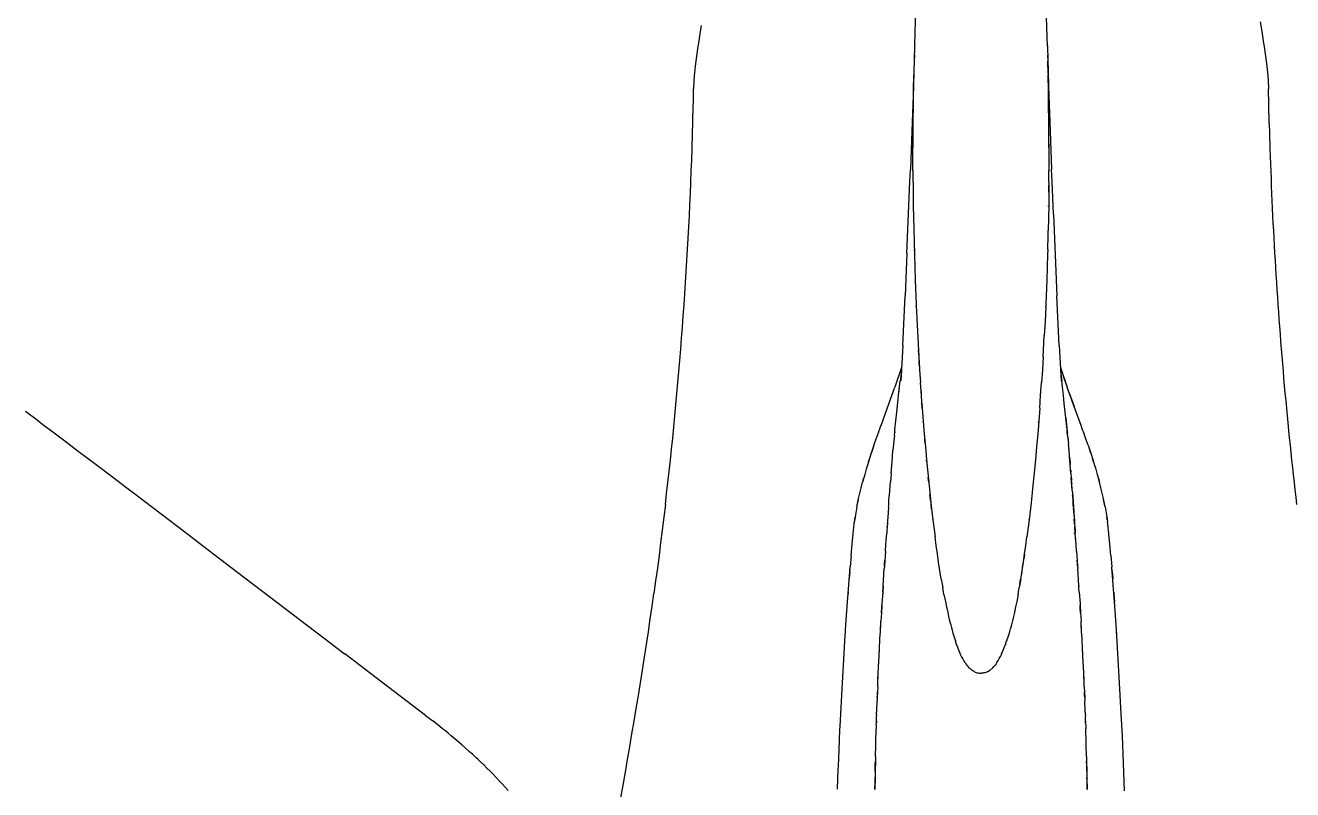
# Model space of a CAD drawing. Header units: metres. Extents: x -35769 to 135608, y -97159 to 12469.
# Drawn here: x 89869 to 97644, y -37735 to -33046 of the extents above; entities that cross this region are included whole.
import ezdxf

# ---------------------------------------------------------------- set-up
doc = ezdxf.new("R2010")
doc.units = ezdxf.units.M
doc.layers.get('0').update_dxf_attribs({"linetype": 'CONTINUOUS'})

msp = doc.modelspace()

# ---------------------------------------------------------------- linework, layer by layer
for p, q in [((95325, -33165.3), (95447.7, -29083.2)), ((96138.6, -33176.7), (96015.5, -29083.2)), ((94006.8, -33098.9), (93997.5, -33155.6)), ((94015.5, -33047.4), (94006.8, -33098.9)), ((97447.7, -33047.4), (97456.4, -33098.9)), ((97456.4, -33098.9), (97465.7, -33155.6)), ((93997.5, -33155.6), (93994.4, -33175.8)), ((95324.6, -33176.7), (95314.7, -33488.1)), ((96138.6, -33176.7), (96148.5, -33488.1)), ((97465.7, -33155.6), (97468.8, -33175.8)), ((95323.1, -33229.6), (95322.1, -33266)), ((96140.1, -33229.6), (96141.1, -33266)), ((96143, -33341.1), (96141.1, -33266)), ((93975.9, -33314.3), (93972.1, -33357.9)), ((95318.1, -33443.9), (95320, -33349.5)), ((96145.1, -33443.9), (96143.2, -33349.5)), ((97487.3, -33314.3), (97491.1, -33357.9)), ((93972.1, -33357.9), (93970.5, -33384.6)), ((95316.8, -33420.9), (95307.4, -33695.7)), ((95318.1, -33444.5), (95319.9, -33355.2)), ((96145.1, -33444.5), (96143.3, -33355.2)), ((96146.4, -33420.9), (96155.8, -33695.7)), ((97491.1, -33357.9), (97492.7, -33384.6)), ((95316.5, -33538.3), (95318.1, -33443.9)), ((95316.6, -33533.7), (95318.1, -33444.5)), ((96146.7, -33538.3), (96145.1, -33443.9)), ((96146.6, -33533.7), (96145.1, -33444.5)), ((95315.4, -33632.8), (95316.5, -33538.3)), ((95315.5, -33623), (95316.3, -33554.3)), ((96147.8, -33632.8), (96146.7, -33538.3)), ((96147.7, -33623), (96146.9, -33554.3)), ((93963.5, -33649.1), (93964.6, -33609.6)), ((95314.6, -33727.2), (95315.4, -33632.8)), ((95314.7, -33712.3), (95315.1, -33662.8)), ((96148.6, -33727.2), (96147.8, -33632.8)), ((96148.5, -33712.3), (96148.1, -33662.8)), ((97499.7, -33649.1), (97498.6, -33609.6)), ((95307.4, -33695.7), (95298.6, -33929.8)), ((95314.3, -33868.9), (95314.6, -33727.2)), ((95314.3, -33801.5), (95314.6, -33741.1)), ((96148.9, -33868.9), (96148.6, -33727.2)), ((96148.9, -33801.5), (96148.6, -33741.1)), ((96155.8, -33695.7), (96164.6, -33929.8)), ((95314.3, -33852.7), (95314.3, -33801.5)), ((96148.9, -33852.7), (96148.9, -33801.5)), ((95314.9, -34010.6), (95314.3, -33868.9)), ((95314.7, -33980.1), (95314.3, -33890.8)), ((96148.3, -34010.6), (96148.9, -33868.9)), ((96148.5, -33980.1), (96148.9, -33890.8)), ((95295.8, -34004.9), (95298.6, -33929.8)), ((96167.4, -34004.9), (96164.6, -33929.8)), ((95277.5, -34445), (95295.8, -34004.9)), ((95314.9, -34010.6), (95316.4, -34152.3)), ((96148.3, -34010.6), (96146.8, -34152.3)), ((96147.8, -34069.4), (96148.1, -34026.7)), ((96175.5, -34205.6), (96167.4, -34004.9)), ((95316.4, -34152.3), (95319, -34293.9)), ((96146.8, -34152.3), (96144.2, -34305.5)), ((96175.5, -34205.6), (96197.5, -34706.4)), ((95319, -34293.9), (95322.9, -34451.3)), ((96141.2, -34421.6), (96143.4, -34333.6)), ((96143.4, -34333.6), (96144, -34305.5)), ((95322, -34421.6), (95322.6, -34442)), ((96141.2, -34421.6), (96140.3, -34451.3)), ((95277.5, -34445), (95265.7, -34706.4)), ((95322.9, -34451.3), (95328, -34608.6)), ((96140.3, -34451.3), (96135.2, -34608.6)), ((95328, -34608.6), (95334, -34758.4)), ((96135.2, -34608.6), (96129.2, -34758.4)), ((95251.2, -35011.1), (95265.8, -34705.4)), ((96212, -35011.1), (96197.4, -34705.4)), ((95334.2, -34765.9), (95341.7, -34923.2)), ((96128.6, -34773.7), (96124.6, -34861.7)), ((96124.6, -34861.7), (96121.5, -34923.2)), ((95341.7, -34923.2), (95350.3, -35080.3)), ((96115.3, -35037.7), (96120.1, -34949.7)), ((95251.2, -35011.1), (95240.2, -35227.4)), ((95349.7, -35068.5), (95347.9, -35037.7)), ((96112.9, -35080.3), (96115.3, -35037.7)), ((96212, -35011.1), (96223, -35227.4)), ((95350.3, -35080.3), (95355.1, -35158.9)), ((95353, -35125.6), (95351.8, -35105.2)), ((96112.9, -35080.3), (96108.1, -35158.9)), ((95244.2, -35146.1), (95202, -35265.7)), ((95243.1, -35169.4), (95236.3, -35227)), ((95355.1, -35158.9), (95360.1, -35237.5)), ((95357.2, -35191.8), (95358.6, -35213.5)), ((96108.1, -35158.9), (96103.1, -35237.5)), ((96219, -35146.1), (96261.2, -35265.7)), ((96220.1, -35169.4), (96226.9, -35227)), ((96262, -35268), (96237.9, -35199.7)), ((95165.2, -35369), (95202, -35265.7)), ((95226.4, -35314.4), (95236.3, -35227)), ((95365.6, -35316.6), (95360.1, -35237.5)), ((95363, -35279.6), (95364.5, -35301.4)), ((96097.6, -35316.6), (96103.1, -35237.5)), ((96298, -35369), (96261.2, -35265.7)), ((95118.1, -35500.3), (95165.2, -35369)), ((95214.7, -35420.2), (95223.5, -35340.3)), ((95223.5, -35340.3), (95226.4, -35314.4)), ((95371.3, -35395.7), (95365.6, -35316.6)), ((95369.1, -35365.2), (95370.8, -35389.2)), ((96091.9, -35395.7), (96097.6, -35316.6)), ((96242.5, -35365.4), (96236.9, -35314.4)), ((96248.5, -35420.2), (96242.5, -35365.7)), ((96304.6, -35387.4), (96274.6, -35303.1)), ((96345.2, -35500.3), (96298, -35369)), ((95203.4, -35526.6), (95214.7, -35420.2)), ((95371.3, -35395.7), (95377.4, -35474.8)), ((96091.9, -35395.7), (96085.8, -35474.8)), ((96259.8, -35526.6), (96248.5, -35420.2)), ((95110.2, -35522.3), (95118, -35500.3)), ((95377.4, -35474.8), (95383.8, -35553.9)), ((96085.8, -35474.8), (96079.4, -35553.9)), ((96252, -35453.4), (96261, -35538.6)), ((96353, -35522.3), (96345.2, -35500.3)), ((95074.6, -35622.6), (95086, -35590)), ((95086, -35590), (95103.8, -35539.8)), ((95198.5, -35577), (95191.6, -35653.6)), ((95200, -35561.9), (95202.1, -35539.2)), ((95383.8, -35553.9), (95390.5, -35633)), ((96079.4, -35553.9), (96072.7, -35633)), ((96263.2, -35561.9), (96261.1, -35539.2)), ((96264.7, -35577), (96268.2, -35615.3)), ((96377.2, -35590), (96359.4, -35539.8)), ((96388.6, -35622.6), (96377.2, -35590)), ((95054.5, -35682.8), (95036.9, -35737.9)), ((95074.6, -35622.6), (95054.5, -35682.8)), ((95072.9, -35627.9), (95060.9, -35663.5)), ((95188.2, -35692), (95191.6, -35653.6)), ((95390.5, -35633), (95397.6, -35712)), ((96072.7, -35633), (96065.6, -35712)), ((96271.6, -35653.6), (96268.2, -35615.3)), ((96275, -35692), (96271.6, -35653.6)), ((96388.6, -35622.6), (96408.7, -35682.8)), ((96390.3, -35627.9), (96402.3, -35663.5)), ((96408.7, -35682.8), (96426.3, -35737.9)), ((95036.9, -35737.9), (95027.3, -35769.6)), ((95179.7, -35795.1), (95187.9, -35695.3)), ((95397.6, -35712), (95405.1, -35791)), ((96065.6, -35712), (96058.1, -35791)), ((96279.3, -35743.4), (96275, -35692)), ((96275.3, -35695.3), (96278.5, -35733.2)), ((96281.4, -35769.2), (96279.3, -35743.4)), ((96426.3, -35737.9), (96435.9, -35769.6)), ((95018, -35801.5), (95004.8, -35849)), ((95027.3, -35769.6), (95018, -35801.5)), ((95179.7, -35795.1), (95177.7, -35821)), ((95405.1, -35791), (95413, -35869.9)), ((96058.1, -35791), (96050.2, -35869.9)), ((96283.5, -35795.1), (96281.4, -35769.2)), ((96283.5, -35795.1), (96285.5, -35821)), ((96287.5, -35847), (96285.5, -35821)), ((96435.9, -35769.6), (96445.2, -35801.5)), ((96445.2, -35801.5), (96458.4, -35849)), ((94980.6, -35948.3), (94988, -35915.7)), ((94988, -35915.7), (94995.9, -35883.2)), ((94995.9, -35883.2), (95004.8, -35849)), ((95169.7, -35927.7), (95173.7, -35873.1)), ((95413, -35869.9), (95424.2, -35975.1)), ((96050.2, -35869.9), (96039, -35975.1)), ((96289.5, -35873.1), (96287.5, -35847)), ((96291.5, -35899.3), (96289.5, -35873.1)), ((96291.5, -35899.3), (96294, -35934.3)), ((96467.3, -35883.2), (96458.4, -35849)), ((96475.2, -35915.7), (96467.3, -35883.2)), ((96482.6, -35948.3), (96475.2, -35915.7)), ((93795.1, -35986.6), (93785.7, -36064.5)), ((94970, -35999.9), (94980.6, -35948.3)), ((94971, -35995), (94979.3, -35954.5)), ((95165.2, -35990.2), (95167.1, -35962.6)), ((95167.1, -35962.6), (95169.1, -35935.2)), ((95422.1, -35956.2), (95418.7, -35923.6)), ((95424.2, -35975.1), (95436.4, -36080.1)), ((95428.8, -36016), (95425.3, -35984.1)), ((96039, -35975.1), (96026.8, -36080.1)), ((96294, -35934.3), (96296.5, -35969.5)), ((96296.1, -35962.6), (96294.1, -35935.2)), ((96298, -35990.2), (96296.1, -35962.6)), ((96296.5, -35969.5), (96299, -36004.9)), ((96493.2, -35999.9), (96482.6, -35948.3)), ((96492.2, -35995), (96483.9, -35954.5)), ((93785.7, -36064.5), (93776.1, -36142.5)), ((94961.2, -36049.5), (94955.4, -36087.9)), ((94970, -35999.9), (94961.2, -36049.5)), ((95160, -36064.9), (95158.6, -36085)), ((95164.3, -36003.2), (95160, -36064.9)), ((96299, -36004.9), (96300.4, -36024.8)), ((96300.4, -36024.8), (96301.8, -36044.8)), ((96302.2, -36050.9), (96300.5, -36025.3)), ((96301.8, -36044.8), (96303.2, -36064.9)), ((96302.2, -36050.9), (96304, -36075.8)), ((96303.2, -36064.9), (96304.6, -36085)), ((96493.2, -35999.9), (96502, -36049.5)), ((96502, -36049.5), (96507.8, -36087.9)), ((93776.1, -36142.5), (93766.3, -36220.4)), ((94946.7, -36165.7), (94950.6, -36125.5)), ((94950.6, -36125.5), (94955.4, -36087.9)), ((95155.8, -36125.3), (95154.5, -36145.5)), ((95158.6, -36085), (95157.2, -36105.1)), ((95436.4, -36080.1), (95449.6, -36185.1)), ((96026.8, -36080.1), (96013.6, -36185.1)), ((96305.6, -36100), (96304, -36075.8)), ((96304.6, -36085), (96306, -36105.1)), ((96309.8, -36161.5), (96307.4, -36125.3)), ((96307.4, -36125.3), (96308.8, -36145.5)), ((96512.6, -36125.5), (96507.8, -36087.9)), ((96516.5, -36165.7), (96512.6, -36125.5)), ((93766.3, -36220.4), (93756.3, -36298.3)), ((94935, -36298.5), (94941, -36228.8)), ((94941, -36228.8), (94946.7, -36165.7)), ((95148.2, -36232.5), (95149.9, -36209.4)), ((95150.4, -36202.6), (95153.1, -36166.6)), ((95456.5, -36236.8), (95449.6, -36185.1)), ((96006.7, -36236.8), (96013.6, -36185.1)), ((96312.8, -36202.6), (96310.1, -36166.6)), ((96314.9, -36232), (96311.7, -36187.2)), ((96315, -36232.5), (96313.3, -36209.4)), ((96522.2, -36228.8), (96516.5, -36165.7)), ((96528.2, -36298.5), (96522.2, -36228.8)), ((93756.3, -36298.3), (93746, -36376.2)), ((94935, -36298.5), (94929.4, -36367.7)), ((95145.4, -36272.3), (95139.1, -36363)), ((95145.4, -36272.3), (95148.2, -36232.6)), ((95463.8, -36288.5), (95456.5, -36236.8)), ((95471.3, -36340.2), (95463.8, -36288.5)), ((95991.9, -36340.2), (95999.4, -36288.5)), ((95998.4, -36296), (95994.9, -36319.7)), ((95999.4, -36288.5), (96006.7, -36236.8)), ((96317.9, -36272.3), (96315, -36232.6)), ((96317.9, -36272.3), (96324.1, -36363)), ((96528.2, -36298.5), (96533.8, -36367.7)), ((93746, -36376.2), (93735.4, -36454.1)), ((94918.7, -36505.1), (94929.4, -36367.7)), ((95130.9, -36485.7), (95138, -36379)), ((95139.8, -36351.8), (95141.6, -36327.1)), ((95479.3, -36391.8), (95471.3, -36340.2)), ((95983.9, -36391.8), (95991.9, -36340.2)), ((95987.1, -36370.9), (95990.9, -36346.4)), ((96323.4, -36351.8), (96321.6, -36327.1)), ((96332.3, -36485.7), (96325.2, -36379)), ((96544.5, -36505.1), (96533.8, -36367.7)), ((93735.4, -36454.1), (93724.7, -36532.1)), ((94927.1, -36396.3), (94923.8, -36439.1)), ((95487.7, -36443.3), (95479.3, -36391.8)), ((95487.7, -36443.3), (95496.6, -36494.7)), ((95975.5, -36443.3), (95966.6, -36494.7)), ((95969.7, -36476.9), (95974.9, -36447)), ((95975.5, -36443.3), (95983.9, -36391.8)), ((95983.1, -36396.7), (95978.9, -36422.6)), ((96536.1, -36396.3), (96539.4, -36439.1)), ((93713.7, -36610), (93724.7, -36532.1)), ((94911.1, -36609.7), (94918.7, -36505.1)), ((95128.5, -36524.1), (95124.2, -36592.4)), ((95128.5, -36524), (95130.4, -36494.3)), ((95130.7, -36490), (95128.6, -36522.3)), ((95504.5, -36537.6), (95496.6, -36494.7)), ((95504.5, -36537.6), (95512.8, -36580.4)), ((95958.7, -36537.6), (95950.4, -36580.4)), ((95958.7, -36537.6), (95966.6, -36494.7)), ((95959.3, -36534.8), (95966.2, -36497.2)), ((96334.7, -36524), (96332.8, -36494.3)), ((96334.7, -36524.1), (96339, -36592.4)), ((96552.1, -36609.7), (96544.5, -36505.1)), ((96546.5, -36532.9), (96550.2, -36583.8)), ((93702.3, -36688.3), (93713.7, -36610)), ((94901.2, -36755.1), (94911.1, -36609.7)), ((95120.7, -36652.5), (95122.7, -36618.1)), ((95123.5, -36605.3), (95120.8, -36651.4)), ((95512.8, -36580.4), (95519.8, -36614.4)), ((95519.8, -36614.4), (95527.1, -36648.3)), ((95943.4, -36614.4), (95936.1, -36648.3)), ((95950.4, -36580.4), (95943.4, -36614.4)), ((96339.7, -36605.3), (96342.5, -36651.4)), ((96342.5, -36652.5), (96340.5, -36618.1)), ((96562, -36755.1), (96552.1, -36609.7)), ((93690.8, -36766.7), (93702.3, -36688.3)), ((95120.7, -36652.6), (95117.8, -36700.7)), ((95527.1, -36648.3), (95533, -36673.8)), ((95533, -36673.8), (95539.1, -36699.1)), ((95930.2, -36673.8), (95924.1, -36699.1)), ((95936.1, -36648.3), (95930.2, -36673.8)), ((96342.5, -36652.6), (96345.4, -36700.7)), ((93679, -36845), (93690.8, -36766.7)), ((95111.8, -36809), (95114.3, -36764.4)), ((95114.3, -36764.4), (95115.5, -36741.9)), ((95114.4, -36763.7), (95116.6, -36722.2)), ((95116.7, -36722.1), (95117.8, -36700.7)), ((95539.1, -36699.1), (95545.5, -36724.5)), ((95545.5, -36724.5), (95552.2, -36749.7)), ((95552.2, -36749.7), (95559.3, -36774.8)), ((95911, -36749.7), (95903.9, -36774.8)), ((95924.1, -36699.1), (95917.7, -36724.5)), ((96346.5, -36722.1), (96345.4, -36700.7)), ((96348.9, -36763.7), (96346.6, -36722.2)), ((96348.9, -36764.4), (96347.7, -36741.9)), ((96351.4, -36809), (96348.9, -36764.4)), ((96571.3, -36900.6), (96562, -36755.1)), ((91744.1, -36838.1), (91827.2, -36901.4)), ((93667, -36923.4), (93679, -36845)), ((94891.9, -36900.6), (94899.2, -36786.5)), ((95108.3, -36877), (95111.8, -36809)), ((95559.3, -36774.8), (95566.8, -36799.8)), ((95566.8, -36799.8), (95574.2, -36822.7)), ((95582.1, -36845.4), (95574.2, -36822.7)), ((95881.1, -36845.4), (95889, -36822.7)), ((95896.4, -36799.8), (95889, -36822.7)), ((95903.9, -36774.8), (95896.4, -36799.8)), ((96354.9, -36877), (96351.4, -36809)), ((91829.6, -36900.6), (92021.2, -37047.1)), ((93654.8, -37001.8), (93667, -36923.4)), ((94881.2, -37080.1), (94891.9, -36900.6)), ((95101.4, -37019.6), (95106.4, -36914.3)), ((95107, -36903.9), (95108.3, -36877.3)), ((96356.2, -36903.9), (96354.9, -36877.3)), ((96361.8, -37019.6), (96356.8, -36914.3)), ((96582, -37080.1), (96571.3, -36900.6)), ((93642.3, -37080.1), (93654.8, -37001.8)), ((92021.2, -37047.1), (92323.3, -37277.8)), ((93629.6, -37158.5), (93642.3, -37080.1)), ((94871, -37270.5), (94881.2, -37080.1)), ((95097.7, -37105), (95099.5, -37064.4)), ((95099.5, -37064.2), (95101.4, -37019.6)), ((96363.7, -37064.2), (96361.8, -37019.6)), ((96365.5, -37105), (96363.7, -37064.4)), ((96592.2, -37270.5), (96582, -37080.1)), ((93616.7, -37236.8), (93629.6, -37158.5)), ((95096.5, -37137.1), (95095.2, -37169.6)), ((95097.7, -37105), (95096.5, -37137)), ((96365.5, -37105), (96366.7, -37137)), ((96366.8, -37137.1), (96368, -37169.6)), ((93603.5, -37315.2), (93616.7, -37236.8)), ((95092.2, -37250.6), (95094.3, -37190.5)), ((95095.1, -37169.9), (95094.3, -37190.5)), ((96368.1, -37169.9), (96368.9, -37190.5)), ((96371, -37250.6), (96368.9, -37190.5)), ((92324.6, -37279.6), (92367.7, -37313.1)), ((92410.6, -37347.1), (92367.7, -37313.1)), ((93590.1, -37393.6), (93603.5, -37315.2)), ((94867.2, -37347.1), (94871, -37270.5)), ((95089.7, -37324), (95091, -37284.7)), ((95091.4, -37271.8), (95092.1, -37251.2)), ((96371.8, -37271.8), (96371.1, -37251.2)), ((96373.5, -37324), (96372.2, -37284.7)), ((96598.7, -37404.6), (96592.2, -37270.5)), ((93577.7, -37471.9), (93590.1, -37393.6)), ((94860.6, -37493.3), (94866.3, -37366.9)), ((95086.1, -37446.9), (95088.5, -37361.4)), ((95089.3, -37337.5), (95088.5, -37361.4)), ((96373.9, -37337.5), (96374.7, -37361.4)), ((96377.1, -37446.9), (96374.7, -37361.4)), ((92549.4, -37462.8), (92590.2, -37499)), ((93563.9, -37550.3), (93577.7, -37471.9)), ((95084, -37532.3), (95085.7, -37462.1)), ((96379.2, -37532.3), (96377.5, -37462.1)), ((96606, -37573.2), (96598.7, -37404.6)), ((93549.9, -37628.7), (93563.9, -37550.3)), ((94856.5, -37592.3), (94860.6, -37493.3)), ((95084, -37532.3), (95083.5, -37559.5)), ((96379.2, -37532.3), (96379.7, -37559.5)), ((93535.7, -37707), (93549.9, -37628.7)), ((94851.4, -37730.3), (94855.7, -37611.8)), ((95082.3, -37622.3), (95081.9, -37646.2)), ((95083.5, -37560), (95082.3, -37621.7)), ((95082.3, -37622.2), (95083, -37583.4)), ((95083, -37583.4), (95083.5, -37559.6)), ((96380.2, -37583.4), (96379.7, -37559.6)), ((96379.7, -37560), (96380.9, -37621.7)), ((96380.9, -37622.2), (96380.2, -37583.4)), ((96380.9, -37622.3), (96381.3, -37646.2)), ((96612.2, -37741.9), (96606, -37573.2)), ((93521.2, -37785.4), (93535.7, -37707)), ((95081.7, -37660.7), (95080.7, -37734.8)), ((95080.7, -37735.4), (95081.4, -37680.4)), ((95081.4, -37680.4), (95081.7, -37660.4)), ((96381.9, -37680.4), (96381.5, -37660.4)), ((96381.5, -37660.7), (96382.5, -37734.8)), ((96382.5, -37735.4), (96381.9, -37680.4)), ((92830.8, -37740), (92813, -37720.3))]:
    msp.add_line(p, q)
at = {"ltscale": 0.49237}
msp.add_line((97443.9, -33025.8), (97447.7, -33047.4), dxfattribs=at)
at = {"ltscale": 0.127209}
for p, q in [((93994.4, -33175.8), (93979.6, -33281.4)), ((97468.8, -33175.8), (97483.6, -33281.4))]:
    msp.add_line(p, q, dxfattribs=at)
at = {"ltscale": 0.358152}
for p, q in [((95324.6, -33176.7), (95324.2, -33191)), ((96138.6, -33176.7), (96139, -33191))]:
    msp.add_line(p, q, dxfattribs=at)
at = {"ltscale": 0.286482}
for p, q in [((95325, -33165.3), (95324.6, -33176.7)), ((96138.2, -33165.3), (96138.6, -33176.7))]:
    msp.add_line(p, q, dxfattribs=at)
at = {"ltscale": 0.035352}
msp.add_line((93975.3, -33337.5), (93973.9, -33337.5), dxfattribs=at)
at = {"ltscale": 0.410819}
for p, q in [((93977.7, -33298), (93975.9, -33314.3)), ((97485.5, -33298), (97487.3, -33314.3))]:
    msp.add_line(p, q, dxfattribs=at)
at = {"ltscale": 0.1419}
for p, q in [((93979.6, -33281.4), (93977.7, -33298)), ((97483.6, -33281.4), (97485.5, -33298))]:
    msp.add_line(p, q, dxfattribs=at)
at = {"ltscale": 0.075611}
for p, q in [((95319.9, -33355.2), (95320, -33352.2)), ((96143.3, -33355.2), (96143.2, -33352.2))]:
    msp.add_line(p, q, dxfattribs=at)
at = {"ltscale": 0.283024}
for p, q in [((93970.5, -33384.6), (93968.6, -33435.9)), ((97492.7, -33384.6), (97494.6, -33435.9))]:
    msp.add_line(p, q, dxfattribs=at)
at = {"ltscale": 0.084771}
for p, q in [((95316.5, -33537.1), (95316.6, -33533.7)), ((96146.7, -33537.1), (96146.6, -33533.7))]:
    msp.add_line(p, q, dxfattribs=at)
at = {"ltscale": 0.00332}
for p, q in [((93963.5, -33649.1), (93963.7, -33649.1)), ((97499.7, -33649.1), (97499.5, -33649.1))]:
    msp.add_line(p, q, dxfattribs=at)
at = {"ltscale": 0.136528}
for p, q in [((95315.4, -33628.5), (95315.5, -33623)), ((96147.8, -33628.5), (96147.7, -33623))]:
    msp.add_line(p, q, dxfattribs=at)
at = {"ltscale": 0.016797}
msp.add_line((97499.5, -33649.1), (97498.9, -33649.1), dxfattribs=at)
at = {"ltscale": 0.188283}
for p, q in [((95314.7, -33719.8), (95314.7, -33712.3)), ((96148.5, -33719.8), (96148.5, -33712.3))]:
    msp.add_line(p, q, dxfattribs=at)
at = {"ltscale": 0.006641}
for p, q in [((93959.2, -33805), (93959, -33805)), ((97504, -33805), (97504.2, -33805))]:
    msp.add_line(p, q, dxfattribs=at)
at = {"ltscale": 0.056494}
for p, q in [((95314.5, -33784.6), (95314.4, -33786.9)), ((96148.7, -33784.6), (96148.8, -33786.9))]:
    msp.add_line(p, q, dxfattribs=at)
at = {"ltscale": 0.342578}
for p, q in [((95314.3, -33890.8), (95314.3, -33877.1)), ((96148.9, -33890.8), (96148.9, -33877.1))]:
    msp.add_line(p, q, dxfattribs=at)
at = {"ltscale": 0.493181}
for p, q in [((95314.8, -33999.8), (95314.7, -33980.1)), ((96148.4, -33999.8), (96148.5, -33980.1))]:
    msp.add_line(p, q, dxfattribs=at)
at = {"ltscale": 0.079889}
for p, q in [((95316.5, -34157.4), (95316.5, -34154.2)), ((96146.7, -34157.4), (96146.7, -34154.2))]:
    msp.add_line(p, q, dxfattribs=at)
at = {"ltscale": 0.040087}
for p, q in [((95324.7, -34506.9), (95324.6, -34508.5)), ((96138.5, -34506.9), (96138.6, -34508.5))]:
    msp.add_line(p, q, dxfattribs=at)
at = {"ltscale": 0.003537}
for p, q in [((95333.5, -34747.1), (95333.5, -34747)), ((96129.7, -34747.1), (96129.7, -34747)), ((95725.5, -37020.8), (95725.7, -37020.8))]:
    msp.add_line(p, q, dxfattribs=at)
at = {"ltscale": 0.003731}
for p, q in [((95333.5, -34747), (95333.5, -34747.1)), ((96129.7, -34747), (96129.7, -34747.1))]:
    msp.add_line(p, q, dxfattribs=at)
at = {"ltscale": 0.003149}
for p, q in [((95333.5, -34748.1), (95333.5, -34748.2)), ((96129.7, -34748.1), (96129.7, -34748.2))]:
    msp.add_line(p, q, dxfattribs=at)
at = {"ltscale": 0.186866}
for p, q in [((95334, -34758.4), (95334.2, -34765.9)), ((96129.2, -34758.4), (96128.8, -34768.7))]:
    msp.add_line(p, q, dxfattribs=at)
at = {"ltscale": 0.127063}
for p, q in [((95334.6, -34773.7), (95334.4, -34768.7)), ((96128.6, -34773.7), (96128.8, -34768.7))]:
    msp.add_line(p, q, dxfattribs=at)
at = {"ltscale": 0.459953}
msp.add_line((96121.5, -34923.2), (96120.1, -34949.7), dxfattribs=at)
at = {"ltscale": 0.380252}
msp.add_line((95353, -35125.6), (95354, -35140.8), dxfattribs=at)
at = {"ltscale": 0.244886}
msp.add_line((95358.6, -35213.5), (95359.2, -35223.3), dxfattribs=at)
at = {"ltscale": 0.256451}
for p, q in [((95228.9, -35292.4), (95230, -35282.2)), ((96236.9, -35314.4), (96233.2, -35282.2))]:
    msp.add_line(p, q, dxfattribs=at)
at = {"ltscale": 0.354312}
for p, q in [((95230, -35282.2), (95231.6, -35268.1)), ((96233.2, -35282.2), (96226.9, -35227))]:
    msp.add_line(p, q, dxfattribs=at)
at = {"ltscale": 0.160181}
msp.add_line((95364.5, -35301.4), (95365, -35307.8), dxfattribs=at)
at = {"ltscale": 0.095197}
msp.add_line((95370.8, -35389.2), (95371.1, -35393), dxfattribs=at)
at = {"ltscale": 0.439145}
for p, q in [((95104.2, -35538.8), (95110.2, -35522.3)), ((96359, -35538.8), (96353, -35522.3))]:
    msp.add_line(p, q, dxfattribs=at)
at = {"ltscale": 0.28726}
for p, q in [((95202.2, -35538), (95203.4, -35526.6)), ((96261, -35538), (96259.8, -35526.6))]:
    msp.add_line(p, q, dxfattribs=at)
at = {"ltscale": 0.043876}
for p, q in [((95377.4, -35475.3), (95377.5, -35477.1)), ((96085.8, -35475.3), (96085.7, -35477.1))]:
    msp.add_line(p, q, dxfattribs=at)
at = {"ltscale": 0.148347}
for p, q in [((95378, -35483), (95377.5, -35477.1)), ((96085.2, -35483), (96085.7, -35477.1))]:
    msp.add_line(p, q, dxfattribs=at)
at = {"ltscale": 0.082154}
for p, q in [((95100.6, -35548.7), (95099.6, -35551.8)), ((96362.6, -35548.7), (96363.6, -35551.8))]:
    msp.add_line(p, q, dxfattribs=at)
at = {"ltscale": 0.086187}
for p, q in [((95101.8, -35545.5), (95100.6, -35548.7)), ((96361.4, -35545.5), (96362.6, -35548.7))]:
    msp.add_line(p, q, dxfattribs=at)
at = {"ltscale": 0.027183}
for p, q in [((95103.8, -35539.8), (95104.2, -35538.8)), ((96359.4, -35539.8), (96359, -35538.8))]:
    msp.add_line(p, q, dxfattribs=at)
at = {"ltscale": 0.379033}
for p, q in [((95200, -35561.9), (95198.5, -35577)), ((96263.2, -35561.9), (96264.7, -35577))]:
    msp.add_line(p, q, dxfattribs=at)
at = {"ltscale": 0.269576}
for p, q in [((95202.1, -35539.2), (95201.1, -35549.9)), ((96261.1, -35539.2), (96262.1, -35549.9))]:
    msp.add_line(p, q, dxfattribs=at)
at = {"ltscale": 0.010203}
for p, q in [((95202.1, -35539.2), (95202.2, -35538.8)), ((96261.1, -35539.2), (96261, -35538.8))]:
    msp.add_line(p, q, dxfattribs=at)
at = {"ltscale": 0.019046}
for p, q in [((95202.2, -35538.8), (95202.2, -35538)), ((96261, -35538.8), (96261, -35538))]:
    msp.add_line(p, q, dxfattribs=at)
at = {"ltscale": 0.351192}
msp.add_line((95387.4, -35597), (95386.2, -35583), dxfattribs=at)
at = {"ltscale": 0.294118}
msp.add_line((95388.4, -35608.7), (95387.4, -35597), dxfattribs=at)
at = {"ltscale": 0.044331}
msp.add_line((96264.9, -35579.2), (96264.7, -35577.4), dxfattribs=at)
at = {"ltscale": 0.127882}
msp.add_line((96265.4, -35584.2), (96264.9, -35579.2), dxfattribs=at)
at = {"ltscale": 0.201477}
for p, q in [((95058.4, -35671.1), (95060.9, -35663.5)), ((96404.8, -35671.1), (96402.3, -35663.5))]:
    msp.add_line(p, q, dxfattribs=at)
at = {"ltscale": 0.218488}
msp.add_line((96270.5, -35640.5), (96269.7, -35631.8), dxfattribs=at)
at = {"ltscale": 0.166449}
msp.add_line((96271.1, -35647.1), (96270.5, -35640.5), dxfattribs=at)
at = {"ltscale": 0.173106}
for p, q in [((95041.1, -35724.7), (95043.2, -35718)), ((96422.1, -35724.7), (96420, -35718))]:
    msp.add_line(p, q, dxfattribs=at)
at = {"ltscale": 0.346812}
for p, q in [((95043.2, -35718), (95047.5, -35704.9)), ((96420, -35718), (96415.8, -35704.9))]:
    msp.add_line(p, q, dxfattribs=at)
at = {"ltscale": 0.072341}
for p, q in [((95187.9, -35695.3), (95188.2, -35692.4)), ((96275.3, -35695.3), (96275, -35692.4))]:
    msp.add_line(p, q, dxfattribs=at)
at = {"ltscale": 0.050785}
msp.add_line((95398, -35716.8), (95397.9, -35714.8), dxfattribs=at)
at = {"ltscale": 0.176406}
msp.add_line((95398.7, -35723.8), (95398, -35716.8), dxfattribs=at)
at = {"ltscale": 0.177137}
msp.add_line((96278.5, -35733.2), (96279, -35740.3), dxfattribs=at)
at = {"ltscale": 0.126014}
for p, q in [((95007.8, -35838.3), (95009.1, -35833.4)), ((96455.4, -35838.3), (96454.1, -35833.4))]:
    msp.add_line(p, q, dxfattribs=at)
at = {"ltscale": 0.195229}
for p, q in [((95011.2, -35825.9), (95009.1, -35833.4)), ((96452, -35825.9), (96454.1, -35833.4))]:
    msp.add_line(p, q, dxfattribs=at)
at = {"ltscale": 0.3669}
for p, q in [((95177.7, -35821), (95175.7, -35847)), ((96285.8, -35824.8), (96286.9, -35839.5))]:
    msp.add_line(p, q, dxfattribs=at)
at = {"ltscale": 0.372422}
msp.add_line((95409.6, -35836.5), (95408.1, -35821.7), dxfattribs=at)
at = {"ltscale": 0.280246}
msp.add_line((95410.7, -35847.7), (95409.6, -35836.5), dxfattribs=at)
at = {"ltscale": 0.129142}
msp.add_line((96281.9, -35775.4), (96282.3, -35780.5), dxfattribs=at)
at = {"ltscale": 0.164763}
msp.add_line((96282.3, -35780.5), (96282.8, -35787.1), dxfattribs=at)
at = {"ltscale": 0.072487}
msp.add_line((96285.6, -35821.9), (96285.8, -35824.8), dxfattribs=at)
at = {"ltscale": 0.276168}
for p, q in [((95173.7, -35873.1), (95175.7, -35847)), ((96289, -35866.7), (96288.2, -35855.7))]:
    msp.add_line(p, q, dxfattribs=at)
at = {"ltscale": 0.151805}
msp.add_line((96287.7, -35849.6), (96288.2, -35855.7), dxfattribs=at)
at = {"ltscale": 0.220742}
msp.add_line((96290.5, -35886.8), (96289.9, -35878), dxfattribs=at)
at = {"ltscale": 0.143552}
msp.add_line((96291, -35892.5), (96290.5, -35886.8), dxfattribs=at)
at = {"ltscale": 0.017661}
for p, q in [((94970.9, -35995.6), (94971, -35995)), ((96492.3, -35995.6), (96492.2, -35995))]:
    msp.add_line(p, q, dxfattribs=at)
at = {"ltscale": 0.040844}
for p, q in [((94979.3, -35954.5), (94979.6, -35953)), ((96483.9, -35954.5), (96483.6, -35953))]:
    msp.add_line(p, q, dxfattribs=at)
at = {"ltscale": 0.32384}
for p, q in [((95164.3, -36003.2), (95165.2, -35990.2)), ((96298.9, -36003.2), (96298, -35990.2))]:
    msp.add_line(p, q, dxfattribs=at)
at = {"ltscale": 0.189181}
for p, q in [((95169.1, -35935.2), (95169.7, -35927.7)), ((96294.1, -35935.2), (96293.5, -35927.7))]:
    msp.add_line(p, q, dxfattribs=at)
at = {"ltscale": 0.316822}
msp.add_line((95423.5, -35968.8), (95422.1, -35956.2), dxfattribs=at)
at = {"ltscale": 0.144377}
for p, q in [((94956.6, -36079.6), (94957.4, -36073.9)), ((96506.6, -36079.6), (96505.8, -36073.9))]:
    msp.add_line(p, q, dxfattribs=at)
at = {"ltscale": 0.263177}
for p, q in [((94957.4, -36073.9), (94959.1, -36063.5)), ((96505.8, -36073.9), (96504.1, -36063.5))]:
    msp.add_line(p, q, dxfattribs=at)
at = {"ltscale": 0.383371}
msp.add_line((96300.5, -36025.3), (96299.4, -36010), dxfattribs=at)
at = {"ltscale": 0.452361}
for p, q in [((94947, -36163), (94948.6, -36145)), ((96516.2, -36163), (96514.6, -36145))]:
    msp.add_line(p, q, dxfattribs=at)
at = {"ltscale": 0.168862}
for p, q in [((94948.6, -36145), (94949.3, -36138.3)), ((96514.6, -36145), (96513.9, -36138.3))]:
    msp.add_line(p, q, dxfattribs=at)
at = {"ltscale": 0.15372}
for p, q in [((94952.8, -36108.3), (94953.5, -36102.2)), ((96510.4, -36108.3), (96509.7, -36102.2))]:
    msp.add_line(p, q, dxfattribs=at)
at = {"ltscale": 0.168242}
for p, q in [((94953.5, -36102.2), (94954.4, -36095.5)), ((96509.7, -36102.2), (96508.8, -36095.5))]:
    msp.add_line(p, q, dxfattribs=at)
at = {"ltscale": 0.402103}
for p, q in [((95154.5, -36145.5), (95153.4, -36161.5)), ((96308.8, -36145.5), (96309.8, -36161.5))]:
    msp.add_line(p, q, dxfattribs=at)
at = {"ltscale": 0.018397}
for p, q in [((95155.9, -36124.6), (95155.8, -36125.3)), ((96307.3, -36124.6), (96307.4, -36125.3))]:
    msp.add_line(p, q, dxfattribs=at)
at = {"ltscale": 0.078887}
for p, q in [((95155.9, -36124.2), (95156.1, -36121.1)), ((96307.3, -36124.2), (96307.1, -36121.1))]:
    msp.add_line(p, q, dxfattribs=at)
at = {"ltscale": 0.008419}
for p, q in [((95155.9, -36124.6), (95155.9, -36124.2)), ((96307.3, -36124.6), (96307.3, -36124.2))]:
    msp.add_line(p, q, dxfattribs=at)
at = {"ltscale": 0.399764}
for p, q in [((95157.2, -36105.1), (95156.1, -36121.1)), ((96306, -36105.1), (96307.1, -36121.1))]:
    msp.add_line(p, q, dxfattribs=at)
at = {"ltscale": 0.129219}
for p, q in [((95157.2, -36105.1), (95157.6, -36100)), ((96306, -36105.1), (96305.6, -36100))]:
    msp.add_line(p, q, dxfattribs=at)
at = {"ltscale": 0.071829}
for p, q in [((95436.2, -36078.6), (95435.9, -36075.7)), ((96027, -36078.6), (96027.3, -36075.7))]:
    msp.add_line(p, q, dxfattribs=at)
at = {"ltscale": 0.169198}
for p, q in [((95149.9, -36209.4), (95150.4, -36202.6)), ((96313.3, -36209.4), (96312.8, -36202.6))]:
    msp.add_line(p, q, dxfattribs=at)
at = {"ltscale": 0.101915}
for p, q in [((95153.1, -36166.6), (95153.4, -36161.5)), ((96310.1, -36165.5), (96309.8, -36161.5))]:
    msp.add_line(p, q, dxfattribs=at)
at = {"ltscale": 0.216167}
msp.add_line((96310.1, -36165.7), (96301.6, -36164.1), dxfattribs=at)
at = {"ltscale": 0.039787}
for p, q in [((94936.8, -36277.9), (94936.9, -36276.3)), ((96526.4, -36277.9), (96526.3, -36276.3))]:
    msp.add_line(p, q, dxfattribs=at)
at = {"ltscale": 0.061961}
for p, q in [((94936.9, -36276.3), (94937.2, -36273.8)), ((96526.3, -36276.3), (96526, -36273.8))]:
    msp.add_line(p, q, dxfattribs=at)
at = {"ltscale": 0.099216}
msp.add_line((95998.9, -36292.1), (95998.4, -36296), dxfattribs=at)
at = {"ltscale": 0.274942}
for p, q in [((94927.1, -36396.3), (94928, -36385.3)), ((96536.1, -36396.3), (96535.2, -36385.3))]:
    msp.add_line(p, q, dxfattribs=at)
at = {"ltscale": 0.393126}
for p, q in [((95139.1, -36363.3), (95138, -36379)), ((96324.1, -36363.3), (96325.2, -36379))]:
    msp.add_line(p, q, dxfattribs=at)
at = {"ltscale": 0.286954}
for p, q in [((95139.1, -36363.3), (95139.8, -36351.8)), ((96324.1, -36363.3), (96323.4, -36351.8))]:
    msp.add_line(p, q, dxfattribs=at)
at = {"ltscale": 0.082534}
msp.add_line((95991.4, -36343.1), (95990.9, -36346.4), dxfattribs=at)
at = {"ltscale": 0.052628}
msp.add_line((95975.2, -36444.9), (95974.9, -36447), dxfattribs=at)
at = {"ltscale": 0.064416}
msp.add_line((95983.1, -36396.7), (95983.5, -36394.2), dxfattribs=at)
at = {"ltscale": 0.203515}
for p, q in [((94917.3, -36524.8), (94916.7, -36532.9)), ((96545.9, -36524.8), (96546.5, -36532.9))]:
    msp.add_line(p, q, dxfattribs=at)
at = {"ltscale": 0.110211}
for p, q in [((95130.4, -36494.3), (95130.7, -36489.9)), ((96332.8, -36494.3), (96332.5, -36489.9))]:
    msp.add_line(p, q, dxfattribs=at)
at = {"ltscale": 0.105081}
for p, q in [((95130.9, -36485.7), (95130.7, -36489.9)), ((96332.3, -36485.7), (96332.5, -36489.9))]:
    msp.add_line(p, q, dxfattribs=at)
at = {"ltscale": 0.033631}
msp.add_line((95959, -36536.1), (95959.3, -36534.8), dxfattribs=at)
at = {"ltscale": 0.030152}
msp.add_line((95966.2, -36497.2), (95966.4, -36496), dxfattribs=at)
at = {"ltscale": 0.00625}
for p, q in [((93713.7, -36610), (93713.9, -36610)), ((93713.9, -36610), (93713.7, -36610))]:
    msp.add_line(p, q, dxfattribs=at)
at = {"ltscale": 0.320347}
for p, q in [((95122.7, -36618.1), (95123.5, -36605.3)), ((96340.5, -36618.1), (96339.7, -36605.3))]:
    msp.add_line(p, q, dxfattribs=at)
at = {"ltscale": 0.000390625}
for p, q in [((95123.2, -36610), (95123.2, -36610)), ((96340, -36610), (96340, -36610))]:
    msp.add_line(p, q, dxfattribs=at)
at = {"ltscale": 0.322237}
for p, q in [((95124.2, -36592.4), (95123.5, -36605.3)), ((96339, -36592.4), (96339.7, -36605.3))]:
    msp.add_line(p, q, dxfattribs=at)
at = {"ltscale": 0.35011}
for p, q in [((94899.2, -36786.5), (94900.1, -36772.5)), ((96564, -36786.5), (96563.1, -36772.5))]:
    msp.add_line(p, q, dxfattribs=at)
at = {"ltscale": 0.067935}
for p, q in [((94900.1, -36772.5), (94901.2, -36755.1)), ((96563.1, -36772.5), (96562.9, -36769.8))]:
    msp.add_line(p, q, dxfattribs=at)
at = {"ltscale": 0.494974}
for p, q in [((95115.5, -36741.9), (95116.7, -36722.1)), ((96347.7, -36741.9), (96346.5, -36722.1))]:
    msp.add_line(p, q, dxfattribs=at)
at = {"ltscale": 0.04483}
for p, q in [((95551.2, -36746), (95551.7, -36747.8)), ((95912, -36746), (95911, -36749.7))]:
    msp.add_line(p, q, dxfattribs=at)
at = {"ltscale": 0.300879}
msp.add_line((95917.7, -36724.5), (95912, -36746), dxfattribs=at)
at = {"ltscale": 0.021311}
for p, q in [((95573.5, -36820.6), (95573.8, -36821.4)), ((95889.7, -36820.6), (95889.4, -36821.4))]:
    msp.add_line(p, q, dxfattribs=at)
at = {"ltscale": 0.462222}
for p, q in [((95588.6, -36862.7), (95582.1, -36845.4)), ((95874.6, -36862.7), (95881.1, -36845.4))]:
    msp.add_line(p, q, dxfattribs=at)
at = {"ltscale": 0.009079}
for p, q in [((95582.2, -36845.7), (95582.3, -36846)), ((95881, -36845.7), (95880.9, -36846))]:
    msp.add_line(p, q, dxfattribs=at)
at = {"ltscale": 0.053903}
for p, q in [((95583.1, -36848), (95582.3, -36846)), ((95880.1, -36848), (95880.9, -36846))]:
    msp.add_line(p, q, dxfattribs=at)
at = {"ltscale": 0.018426}
msp.add_line((91827.9, -36901.7), (91827.2, -36901.4), dxfattribs=at)
at = {"ltscale": 0.017347}
msp.add_line((91828.6, -36901.6), (91827.9, -36901.7), dxfattribs=at)
at = {"ltscale": 0.02026}
msp.add_line((91829.6, -36900.6), (91828.6, -36901.6), dxfattribs=at)
at = {"ltscale": 0.340729}
msp.add_line((94889.8, -36935.1), (94890.7, -36921.5), dxfattribs=at)
at = {"ltscale": 0.252488}
for p, q in [((95106.4, -36914.3), (95107, -36904.2)), ((96356.8, -36914.3), (96356.2, -36904.2))]:
    msp.add_line(p, q, dxfattribs=at)
at = {"ltscale": 0.186145}
for p, q in [((95107, -36904.2), (95107.3, -36896.7)), ((96356.2, -36904.2), (96355.9, -36896.7))]:
    msp.add_line(p, q, dxfattribs=at)
at = {"ltscale": 0.492677}
for p, q in [((95107.3, -36896.7), (95108.3, -36877.1)), ((96355.9, -36896.7), (96354.9, -36877.1))]:
    msp.add_line(p, q, dxfattribs=at)
at = {"ltscale": 0.462026}
for p, q in [((95595.4, -36879.9), (95588.6, -36862.7)), ((95867.8, -36879.9), (95874.6, -36862.7))]:
    msp.add_line(p, q, dxfattribs=at)
at = {"ltscale": 0.064281}
msp.add_line((95590.8, -36868.4), (95589.9, -36866), dxfattribs=at)
at = {"ltscale": 0.102465}
msp.add_line((95592.3, -36872.2), (95590.8, -36868.4), dxfattribs=at)
at = {"ltscale": 0.354606}
for p, q in [((95601, -36893), (95595.4, -36879.9)), ((95862.2, -36893), (95867.8, -36879.9))]:
    msp.add_line(p, q, dxfattribs=at)
at = {"ltscale": 0.354661}
for p, q in [((95606.8, -36905.9), (95601, -36893)), ((95856.4, -36905.9), (95862.2, -36893))]:
    msp.add_line(p, q, dxfattribs=at)
at = {"ltscale": 0.354587}
for p, q in [((95612.9, -36918.7), (95606.8, -36905.9)), ((95850.3, -36918.7), (95856.4, -36905.9))]:
    msp.add_line(p, q, dxfattribs=at)
at = {"ltscale": 0.354564}
for p, q in [((95619.4, -36931.3), (95612.9, -36918.7)), ((95843.8, -36931.3), (95850.3, -36918.7))]:
    msp.add_line(p, q, dxfattribs=at)
at = {"ltscale": 0.050678}
msp.add_line((95857.3, -36904), (95858.1, -36902.1), dxfattribs=at)
at = {"ltscale": 0.149783}
msp.add_line((95858.1, -36902.1), (95860.6, -36896.7), dxfattribs=at)
at = {"ltscale": 0.032959}
msp.add_line((95862.8, -36891.7), (95863.3, -36890.5), dxfattribs=at)
at = {"ltscale": 0.051503}
msp.add_line((95863.3, -36890.5), (95864.1, -36888.6), dxfattribs=at)
at = {"ltscale": 0.354388}
for p, q in [((95626.3, -36943.7), (95619.4, -36931.3)), ((95836.9, -36943.7), (95843.8, -36931.3))]:
    msp.add_line(p, q, dxfattribs=at)
at = {"ltscale": 0.354534}
for p, q in [((95633.7, -36955.8), (95626.3, -36943.7)), ((95829.5, -36955.8), (95836.9, -36943.7))]:
    msp.add_line(p, q, dxfattribs=at)
at = {"ltscale": 0.257906}
for p, q in [((95633.7, -36955.8), (95639.5, -36964.3)), ((95829.5, -36955.8), (95823.7, -36964.3))]:
    msp.add_line(p, q, dxfattribs=at)
at = {"ltscale": 0.257116}
for p, q in [((95639.5, -36964.3), (95645.6, -36972.6)), ((95823.7, -36964.3), (95817.6, -36972.6))]:
    msp.add_line(p, q, dxfattribs=at)
at = {"ltscale": 0.013757}
msp.add_line((95645, -36971.8), (95645.4, -36972.2), dxfattribs=at)
at = {"ltscale": 0.255109}
for p, q in [((95652.1, -36980.5), (95645.6, -36972.6)), ((95811.1, -36980.5), (95817.6, -36972.6))]:
    msp.add_line(p, q, dxfattribs=at)
at = {"ltscale": 0.255161}
for p, q in [((95659, -36988), (95652.1, -36980.5)), ((95804.2, -36988), (95811.1, -36980.5))]:
    msp.add_line(p, q, dxfattribs=at)
at = {"ltscale": 0.128168}
for p, q in [((95662.6, -36991.6), (95659, -36988)), ((95800.6, -36991.6), (95804.2, -36988))]:
    msp.add_line(p, q, dxfattribs=at)
at = {"ltscale": 0.128294}
for p, q in [((95666.4, -36995), (95662.6, -36991.6)), ((95796.8, -36995), (95800.6, -36991.6))]:
    msp.add_line(p, q, dxfattribs=at)
at = {"ltscale": 0.128191}
for p, q in [((95666.4, -36995), (95670.3, -36998.4)), ((95796.8, -36995), (95792.9, -36998.4))]:
    msp.add_line(p, q, dxfattribs=at)
at = {"ltscale": 0.128219}
for p, q in [((95670.3, -36998.4), (95674.4, -37001.5)), ((95792.9, -36998.4), (95788.8, -37001.5))]:
    msp.add_line(p, q, dxfattribs=at)
at = {"ltscale": 0.153718}
for p, q in [((95674.4, -37001.5), (95679.4, -37005)), ((95788.8, -37001.5), (95783.8, -37005))]:
    msp.add_line(p, q, dxfattribs=at)
at = {"ltscale": 0.15366}
for p, q in [((95684.7, -37008.3), (95679.4, -37005)), ((95778.5, -37008.3), (95783.8, -37005))]:
    msp.add_line(p, q, dxfattribs=at)
at = {"ltscale": 0.494379}
for p, q in [((95099.5, -37064.4), (95100.3, -37044.6)), ((96363.7, -37064.4), (96362.9, -37044.6))]:
    msp.add_line(p, q, dxfattribs=at)
at = {"ltscale": 0.211173}
for p, q in [((95100.3, -37044.6), (95100.7, -37036.2)), ((96362.9, -37044.6), (96362.5, -37036.2))]:
    msp.add_line(p, q, dxfattribs=at)
at = {"ltscale": 0.153712}
for p, q in [((95690.1, -37011.2), (95684.7, -37008.3)), ((95773.1, -37011.2), (95778.5, -37008.3))]:
    msp.add_line(p, q, dxfattribs=at)
at = {"ltscale": 0.098749}
for p, q in [((95690.1, -37011.2), (95693.7, -37012.8)), ((95773.1, -37011.2), (95769.5, -37012.8))]:
    msp.add_line(p, q, dxfattribs=at)
at = {"ltscale": 0.054619}
for p, q in [((95693.7, -37012.8), (95695.7, -37013.7)), ((95769.5, -37012.8), (95767.5, -37013.7))]:
    msp.add_line(p, q, dxfattribs=at)
at = {"ltscale": 0.016322}
for p, q in [((95695.7, -37013.7), (95696.3, -37014)), ((95767.5, -37013.7), (95766.9, -37014))]:
    msp.add_line(p, q, dxfattribs=at)
at = {"ltscale": 0.137436}
for p, q in [((95696.3, -37014), (95701.4, -37015.9)), ((95766.9, -37014), (95761.8, -37015.9))]:
    msp.add_line(p, q, dxfattribs=at)
at = {"ltscale": 0.154137}
for p, q in [((95701.4, -37015.9), (95707.3, -37017.8)), ((95761.8, -37015.9), (95755.9, -37017.8))]:
    msp.add_line(p, q, dxfattribs=at)
at = {"ltscale": 0.153774}
for p, q in [((95707.3, -37017.8), (95713.3, -37019.2)), ((95755.9, -37017.8), (95749.9, -37019.2))]:
    msp.add_line(p, q, dxfattribs=at)
at = {"ltscale": 0.153867}
for p, q in [((95713.3, -37019.2), (95719.4, -37020.2)), ((95749.9, -37019.2), (95743.9, -37020.2))]:
    msp.add_line(p, q, dxfattribs=at)
at = {"ltscale": 0.153667}
for p, q in [((95719.4, -37020.2), (95725.5, -37020.8)), ((95743.9, -37020.2), (95737.7, -37020.8))]:
    msp.add_line(p, q, dxfattribs=at)
at = {"ltscale": 0.153404}
for p in [(95725.5, -37020.8), (95737.7, -37020.8)]:
    msp.add_line(p, (95731.6, -37021), dxfattribs=at)
at = {"ltscale": 0.347107}
for p, q in [((95095.2, -37169.9), (95095.7, -37156)), ((96368, -37169.9), (96367.5, -37156))]:
    msp.add_line(p, q, dxfattribs=at)
at = {"ltscale": 0.474637}
for p, q in [((95095.7, -37156), (95096.5, -37137)), ((96367.5, -37156), (96366.7, -37137))]:
    msp.add_line(p, q, dxfattribs=at)
at = {"ltscale": 0.019316}
msp.add_line((92323.3, -37277.8), (92323.6, -37278.5), dxfattribs=at)
at = {"ltscale": 0.038514}
msp.add_line((92324.6, -37279.6), (92323.6, -37278.5), dxfattribs=at)
at = {"ltscale": 0.00168}
for p, q in [((92369.7, -37313.5), (92369.6, -37313.5)), ((92369.6, -37313.5), (92369.7, -37313.5))]:
    msp.add_line(p, q, dxfattribs=at)
at = {"ltscale": 0.221791}
for p, q in [((95090, -37316.1), (95089.7, -37325)), ((96373.2, -37316.1), (96373.5, -37325))]:
    msp.add_line(p, q, dxfattribs=at)
at = {"ltscale": 0.189361}
for p, q in [((95091.2, -37276), (95091, -37283.5)), ((96372, -37276), (96372.2, -37283.5))]:
    msp.add_line(p, q, dxfattribs=at)
at = {"ltscale": 0.07231}
for p, q in [((95091.2, -37276), (95091.4, -37273.1)), ((96372, -37276), (96371.9, -37273.1))]:
    msp.add_line(p, q, dxfattribs=at)
at = {"ltscale": 0.139135}
for p, q in [((95091.4, -37272.9), (95091.5, -37267.4)), ((96371.8, -37272.9), (96371.7, -37267.4))]:
    msp.add_line(p, q, dxfattribs=at)
at = {"ltscale": 0.417082}
for p, q in [((95091.5, -37267.4), (95092.2, -37250.7)), ((96371.7, -37267.4), (96371, -37250.7))]:
    msp.add_line(p, q, dxfattribs=at)
at = {"ltscale": 0.496026}
msp.add_line((94866.3, -37366.9), (94867.2, -37347.1), dxfattribs=at)
at = {"ltscale": 0.309316}
for p, q in [((95089.3, -37336.3), (95089.7, -37324)), ((96373.9, -37336.3), (96373.5, -37324))]:
    msp.add_line(p, q, dxfattribs=at)
at = {"ltscale": 0.00836}
msp.add_line((92549.1, -37462.6), (92549.4, -37462.8), dxfattribs=at)
at = {"ltscale": 0.288367}
for p, q in [((95085.7, -37461.6), (95086, -37450.1)), ((96377.5, -37461.6), (96377.2, -37450.1))]:
    msp.add_line(p, q, dxfattribs=at)
at = {"ltscale": 0.237172}
for p, q in [((95085.7, -37462), (95085.9, -37452.6)), ((96377.5, -37462), (96377.3, -37452.6))]:
    msp.add_line(p, q, dxfattribs=at)
at = {"ltscale": 0.067021}
for p, q in [((95085.9, -37452.6), (95086, -37449.9)), ((96377.3, -37452.6), (96377.2, -37449.9))]:
    msp.add_line(p, q, dxfattribs=at)
at = {"ltscale": 0.074825}
for p, q in [((95086, -37449.9), (95086.1, -37446.9)), ((96377.2, -37449.9), (96377.1, -37446.9))]:
    msp.add_line(p, q, dxfattribs=at)
at = {"ltscale": 0.149839}
msp.add_line((92590.2, -37499), (92594.7, -37503), dxfattribs=at)
at = {"ltscale": 0.487712}
msp.add_line((94855.7, -37611.8), (94856.5, -37592.3), dxfattribs=at)
at = {"ltscale": 0.352961}
for p, q in [((95081.9, -37646.2), (95081.7, -37660.3)), ((96381.3, -37646.2), (96381.5, -37660.3))]:
    msp.add_line(p, q, dxfattribs=at)
at = {"ltscale": 0.052568}
for p, q in [((94851.4, -37732.4), (94851.4, -37730.3)), ((96611.9, -37732.4), (96611.8, -37730.3))]:
    msp.add_line(p, q, dxfattribs=at)
for points in [[(93964.6, -33609.6), (93965.4, -33571.3), (93966, -33545.3), (93966.8, -33512.8), (93968.2, -33454.4), (93968.6, -33435.9)], [(97498.6, -33609.6), (97497.8, -33571.3), (97497.2, -33545.3), (97496.4, -33512.8), (97495, -33454.4), (97494.6, -33435.9)], [(89868.8, -35413.4), (89940.6, -35467.3), (89976.4, -35494.2), (90030.2, -35534.7), (90112, -35596.3), (90193.7, -35658), (90302.4, -35740.3), (90411.1, -35822.7), (90483.7, -35877.9), (90556.3, -35933.1), (90701.5, -36043.6), (90846.6, -36154.1), (90955.5, -36237.2), (91173.3, -36403.2), (91744.1, -36838.1)]]:
    msp.add_lwpolyline(points)
for centre, radius, start, end in [((69476.5, -33002.4), 24495.6, 358.12255, 358.48721), ((121986.7, -33002.4), 24495.6, 181.51279, 181.87745), ((68435.2, -32985.1), 25536.9, 353.25006, 358.16024), ((123088.5, -32981.6), 25597.5, 181.84335, 185.10108), ((123000.9, -32987.6), 25509.7, 185.10512, 186.75158), ((89688.8, -40750.2), 4357.7, 48.97604, 51.34379), ((90557.5, -39769.8), 3047.7, 46.34194, 48.05349), ((90825, -39506.2), 2672.4, 41.93451, 46.58822)]:
    msp.add_arc(centre, radius, start, end)

doc.saveas('drawing.dxf')
